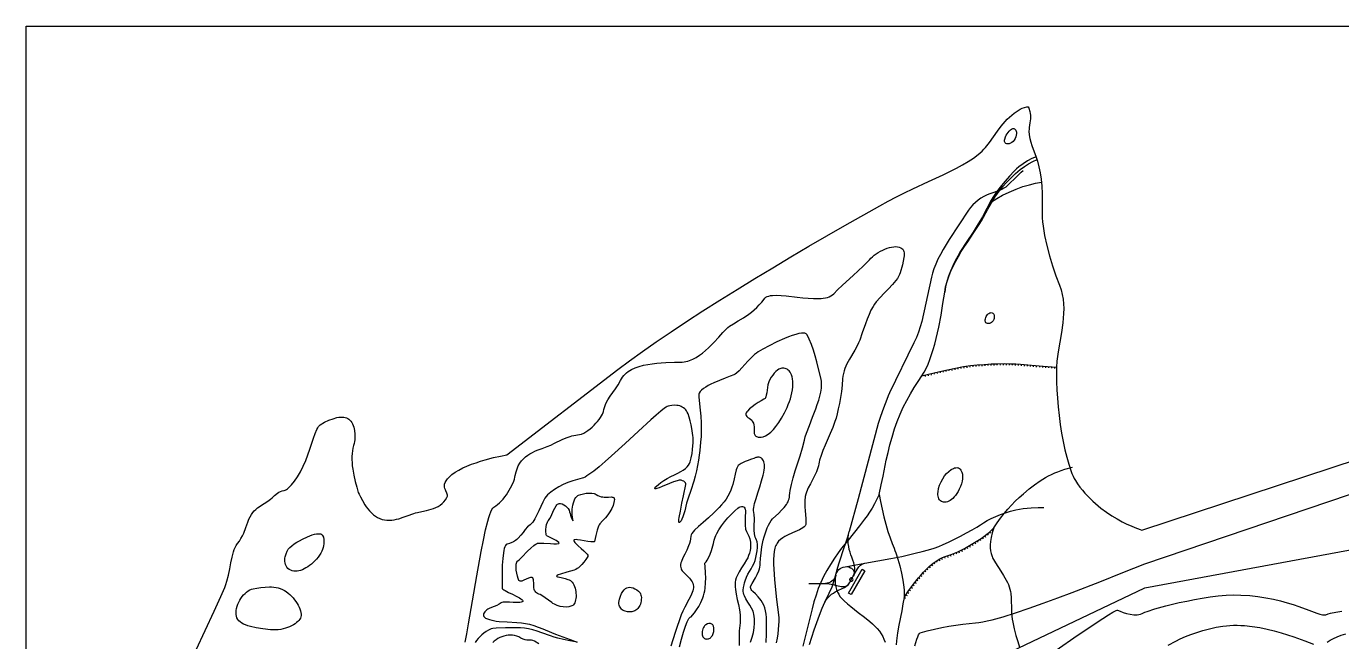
# Model space of a CAD drawing. Header units: inches. Extents: x 14835060 to 15200370, y 4673777 to 4962097.
# Drawn here: x 14835060 to 15056849, y 4858303 to 4962097 of the extents above; entities that cross this region are included whole.
import ezdxf

# ---------------------------------------------------------------- set-up
doc = ezdxf.new("R2010")
doc.units = ezdxf.units.IN
doc.header["$MEASUREMENT"] = 0
for name, color, linetype in [('1000m', 7, 'Continuous'), ('100m', 7, 'Continuous'), ('1500m', 7, 'Continuous'), ('200m', 7, 'Continuous'), ('500m', 7, 'Continuous'), ('Ã¥Â²Â¬Ã¥Â·ÂžÃ§Â·Âš', 7, 'Continuous'), ('Ã¦Â²Â³Ã¥Â·ÂÃ£ÂƒÂ»Ã¦Â¹Â–Ã¦Â²Â¼', 7, 'Continuous'), ('Ã¦Â´Â¥Ã¥Â·ÂžÃ§Â·Âš', 7, 'Continuous'), ('Ã¦ÂµÂ·Ã¥Â²Â¸Ã§Â·Âš', 7, 'Continuous'), ('Ã¦ÂµÂ·Ã¦Â´Â‹', 7, 'Continuous'), ('Ã§Â©ÂºÃ¦Â¸Â¯', 7, 'Continuous')]:
    doc.layers.add(name, color=color, linetype=linetype)

msp = doc.modelspace()

# ---------------------------------------------------------------- linework, layer by layer
at = {"layer": '1000m'}
for points in [[(14945202, 4857460), (14945537, 4858756), (14945871, 4859919), (14946194, 4860907), (14946497, 4861680), (14946638, 4861973), (14946770, 4862196), (14946891, 4862345), (14947002, 4862415), (14947158, 4862521), (14947409, 4862774), (14947727, 4863158), (14948084, 4863657), (14948452, 4864253), (14948804, 4864932), (14948966, 4865296), (14949113, 4865675), (14949242, 4866066), (14949351, 4866468), (14949442, 4866907), (14949512, 4867351), (14949593, 4868233), (14949613, 4869080), (14949593, 4869857), (14949505, 4871062), (14949477, 4871422), (14949484, 4871573), (14949668, 4871794), (14949834, 4872030), (14950124, 4872542), (14950364, 4873093), (14950566, 4873670), (14950905, 4874846), (14951063, 4875418), (14951230, 4875959), (14951337, 4876238), (14951476, 4876535), (14951838, 4877173), (14952291, 4877848), (14952810, 4878532), (14953371, 4879200), (14953947, 4879827), (14954515, 4880384), (14955050, 4880848), (14955244, 4880969), (14955441, 4881056), (14955633, 4881104), (14955813, 4881110), (14955975, 4881070), (14956109, 4880981), (14956211, 4880838), (14956272, 4880638), (14956298, 4880392), (14956305, 4880111), (14956285, 4879450), (14956257, 4878662), (14956272, 4877753), (14956297, 4877520), (14956344, 4877302), (14956490, 4876897), (14956870, 4876098), (14957041, 4875642), (14957107, 4875387), (14957155, 4875108), (14957181, 4874801), (14957181, 4874464), (14957151, 4874091), (14957087, 4873679), (14956986, 4873257), (14956852, 4872857), (14956691, 4872475), (14956508, 4872109), (14956098, 4871413), (14955665, 4870746), (14955253, 4870088), (14955068, 4869755), (14954905, 4869415), (14954768, 4869067), (14954664, 4868707), (14954598, 4868333), (14954574, 4867941), (14954588, 4867538), (14954625, 4867129), (14954754, 4866296), (14954929, 4865446), (14955117, 4864580), (14955287, 4863702), (14955405, 4862814), (14955434, 4862367), (14955439, 4861918), (14955414, 4861467), (14955355, 4861016), (14955293, 4860568), (14955255, 4860129), (14955235, 4859274), (14955275, 4857638)], [(15027564, 4857746), (15028858, 4858413), (15029638, 4858780), (15030496, 4859153), (15031423, 4859522), (15032413, 4859876), (15033456, 4860205), (15034546, 4860497), (15035673, 4860741), (15036831, 4860926), (15037419, 4860993), (15038012, 4861041), (15038608, 4861069), (15039207, 4861076), (15039845, 4861060), (15040484, 4861023), (15041759, 4860890), (15043020, 4860690), (15044258, 4860436), (15045462, 4860139), (15046623, 4859811), (15047731, 4859466), (15048774, 4859114), (15050629, 4858442), (15052106, 4857894)], [(15054416, 4858239), (15054903, 4858554), (15055452, 4858853), (15056070, 4859134), (15056762, 4859396), (15057534, 4859641)]]:
    msp.add_lwpolyline(points, dxfattribs=at)
at = {"layer": '100m'}
for points in [[(15001920, 4943479), (15001809, 4943162), (15001651, 4942894), (15001458, 4942672), (15001243, 4942497), (15001016, 4942370), (15000790, 4942290), (15000576, 4942256), (15000386, 4942269), (15000235, 4942325), (15000126, 4942417), (15000056, 4942541), (15000021, 4942691), (15000018, 4942865), (15000044, 4943057), (15000167, 4943479), (15000273, 4943710), (15000418, 4943955), (15000593, 4944199), (15000788, 4944425), (15000992, 4944618), (15001194, 4944763), (15001385, 4944843), (15001473, 4944855), (15001555, 4944844), (15001697, 4944784), (15001813, 4944691), (15001902, 4944565), (15001964, 4944408), (15001997, 4944221), (15002001, 4944003), (15001976, 4943755), (15001920, 4943479)], [(14909037, 4858227), (14909330, 4859640), (14909641, 4861307), (14910310, 4865181), (14911023, 4869406), (14911758, 4873541), (14912128, 4875437), (14912495, 4877145), (14912857, 4878609), (14913035, 4879233), (14913211, 4879775), (14913385, 4880228), (14913556, 4880587), (14913723, 4880843), (14913806, 4880930), (14913887, 4880990), (14914210, 4881192), (14914530, 4881434), (14914844, 4881712), (14915151, 4882021), (14915448, 4882355), (14915734, 4882710), (14916006, 4883081), (14916263, 4883463), (14916721, 4884240), (14917093, 4885001), (14917241, 4885363), (14917361, 4885707), (14917451, 4886027), (14917509, 4886318), (14917632, 4886927), (14917802, 4887476), (14918016, 4887970), (14918269, 4888412), (14918558, 4888806), (14918878, 4889157), (14919226, 4889469), (14919596, 4889746), (14919985, 4889993), (14920389, 4890213), (14920803, 4890411), (14921224, 4890591), (14922067, 4890914), (14922887, 4891215), (14923492, 4891468), (14924119, 4891765), (14925416, 4892396), (14926075, 4892686), (14926733, 4892928), (14927060, 4893024), (14927384, 4893100), (14927706, 4893152), (14928023, 4893179), (14928350, 4893223), (14928691, 4893327), (14929042, 4893483), (14929399, 4893684), (14929755, 4893925), (14930108, 4894196), (14930452, 4894493), (14930782, 4894807), (14931094, 4895133), (14931383, 4895463), (14931645, 4895789), (14931874, 4896107), (14932067, 4896407), (14932218, 4896685), (14932323, 4896932), (14932378, 4897142), (14932444, 4897491), (14932538, 4897829), (14932657, 4898157), (14932798, 4898478), (14933136, 4899101), (14933531, 4899715), (14934399, 4900972), (14934830, 4901645), (14935230, 4902368), (14935394, 4902664), (14935580, 4902939), (14935787, 4903194), (14936013, 4903431), (14936258, 4903650), (14936520, 4903851), (14936798, 4904035), (14937091, 4904204), (14937717, 4904497), (14938390, 4904735), (14939100, 4904926), (14939838, 4905074), (14940596, 4905187), (14941363, 4905269), (14942131, 4905328), (14942892, 4905368), (14944352, 4905421), (14945671, 4905476), (14945976, 4905505), (14946277, 4905556), (14946576, 4905628), (14946871, 4905719), (14947451, 4905954), (14948016, 4906252), (14948564, 4906602), (14949094, 4906995), (14949605, 4907421), (14950095, 4907869), (14950562, 4908330), (14951006, 4908794), (14951818, 4909691), (14952519, 4910480), (14953097, 4911081), (14953338, 4911286), (14953623, 4911493), (14954302, 4911924), (14955096, 4912396), (14955966, 4912929), (14956875, 4913544), (14957331, 4913889), (14957783, 4914263), (14958225, 4914668), (14958653, 4915106), (14959061, 4915581), (14959446, 4916094), (14959594, 4916264), (14959780, 4916404), (14960001, 4916516), (14960256, 4916604), (14960542, 4916669), (14960857, 4916712), (14961561, 4916743), (14962351, 4916714), (14963207, 4916640), (14965041, 4916423), (14965980, 4916313), (14966910, 4916221), (14967810, 4916166), (14968662, 4916163), (14969064, 4916186), (14969446, 4916228), (14969807, 4916290), (14970144, 4916376), (14970454, 4916487), (14970735, 4916625), (14970986, 4916792), (14971202, 4916990), (14971856, 4917658), (14972657, 4918425), (14974461, 4920086), (14976139, 4921630), (14976782, 4922251), (14977216, 4922714), (14977459, 4922980), (14977735, 4923239), (14978041, 4923490), (14978370, 4923728), (14978720, 4923953), (14979084, 4924161), (14979458, 4924349), (14979838, 4924515), (14980219, 4924658), (14980596, 4924773), (14980964, 4924859), (14981319, 4924912), (14981657, 4924932), (14981972, 4924914), (14982259, 4924856), (14982515, 4924757), (14982699, 4924637), (14982844, 4924487), (14982951, 4924311), (14983025, 4924109), (14983069, 4923885), (14983085, 4923640), (14983077, 4923376), (14983047, 4923096), (14982936, 4922497), (14982776, 4921858), (14982406, 4920536), (14982295, 4920221), (14982133, 4919899), (14981927, 4919570), (14981682, 4919235), (14981097, 4918548), (14980428, 4917839), (14979720, 4917112), (14979020, 4916369), (14978376, 4915614), (14978089, 4915232), (14977834, 4914848), (14977484, 4914212), (14977151, 4913488), (14976836, 4912708), (14976541, 4911907), (14976015, 4910374), (14975586, 4909159), (14975403, 4908723), (14975202, 4908301), (14974766, 4907489), (14973853, 4905937), (14973436, 4905165), (14973251, 4904772), (14973085, 4904372), (14972944, 4903963), (14972831, 4903543), (14972749, 4903110), (14972703, 4902662), (14972616, 4901584), (14972491, 4900516), (14972336, 4899477), (14972160, 4898489), (14971970, 4897572), (14971775, 4896746), (14971584, 4896032), (14971404, 4895449), (14971031, 4894424), (14970618, 4893402), (14969770, 4891437), (14969385, 4890527), (14969057, 4889689), (14968813, 4888939), (14968729, 4888602), (14968675, 4888294), (14968617, 4887962), (14968531, 4887630), (14968420, 4887298), (14968287, 4886964), (14967975, 4886294), (14967622, 4885617), (14967260, 4884932), (14966916, 4884237), (14966622, 4883531), (14966502, 4883174), (14966406, 4882812), (14966358, 4882551), (14966328, 4882271), (14966315, 4881667), (14966345, 4881024), (14966400, 4880366), (14966505, 4879100), (14966516, 4878540), (14966473, 4878059), (14966444, 4877953), (14966394, 4877853), (14966238, 4877663), (14966014, 4877486), (14965734, 4877318), (14965406, 4877154), (14965041, 4876992), (14964234, 4876653), (14963392, 4876270), (14962982, 4876051), (14962592, 4875809), (14962232, 4875540), (14961912, 4875240), (14961640, 4874904), (14961526, 4874721), (14961428, 4874529), (14961344, 4874316), (14961272, 4874076), (14961161, 4873521), (14961091, 4872877), (14961057, 4872158), (14961055, 4871378), (14961082, 4870552), (14961200, 4868815), (14961376, 4867061), (14961576, 4865400), (14961908, 4862814), (14961944, 4862306), (14961945, 4861724), (14961914, 4861080), (14961852, 4860385), (14961761, 4859648), (14961644, 4858882), (14961501, 4858095)], [(14998184, 4912670), (14998068, 4912447), (14997930, 4912269), (14997775, 4912134), (14997611, 4912039), (14997443, 4911983), (14997277, 4911961), (14997121, 4911972), (14996980, 4912012), (14996868, 4912094), (14996793, 4912225), (14996754, 4912392), (14996747, 4912583), (14996770, 4912785), (14996820, 4912986), (14996894, 4913175), (14996990, 4913338), (14997104, 4913474), (14997230, 4913589), (14997363, 4913681), (14997501, 4913747), (14997638, 4913787), (14997771, 4913798), (14997895, 4913779), (14998006, 4913728), (14998100, 4913647), (14998174, 4913543), (14998228, 4913420), (14998261, 4913282), (14998274, 4913133), (14998266, 4912979), (14998236, 4912823), (14998184, 4912670), (14998184, 4912670)], [(14992373, 4884024), (14992176, 4883641), (14991967, 4883295), (14991748, 4882987), (14991523, 4882715), (14991292, 4882480), (14991059, 4882281), (14990825, 4882119), (14990593, 4881992), (14990365, 4881900), (14990143, 4881844), (14989928, 4881823), (14989724, 4881836), (14989533, 4881884), (14989356, 4881965), (14989196, 4882081), (14989055, 4882230), (14988940, 4882408), (14988856, 4882610), (14988799, 4882831), (14988770, 4883070), (14988765, 4883324), (14988785, 4883589), (14988886, 4884142), (14989062, 4884708), (14989297, 4885264), (14989579, 4885786), (14989895, 4886252), (14990242, 4886663), (14990619, 4887024), (14991009, 4887320), (14991397, 4887535), (14991586, 4887606), (14991769, 4887651), (14991943, 4887668), (14992107, 4887654), (14992260, 4887608), (14992398, 4887526), (14992521, 4887409), (14992625, 4887252), (14992786, 4886897), (14992887, 4886534), (14992931, 4886160), (14992921, 4885772), (14992858, 4885368), (14992744, 4884944), (14992582, 4884497), (14992373, 4884024)], [(14984898, 4857579), (14985219, 4858712), (14985368, 4859140), (14985508, 4859465), (14985638, 4859680), (14985699, 4859743), (14985757, 4859776), (14986975, 4860120), (14988196, 4860425), (14989413, 4860691), (14990617, 4860919), (14991797, 4861111), (14992945, 4861265), (14994052, 4861384), (14995108, 4861467), (14995666, 4861527), (14996320, 4861637), (14997063, 4861794), (14997887, 4861996), (14999751, 4862518), (15001852, 4863175), (15004128, 4863939), (15006521, 4864781), (15008971, 4865676), (15011418, 4866594), (15016060, 4868390), (15019970, 4869947), (15023674, 4871460), (15064953, 4885459)], [(14879663, 4870352), (14879389, 4870497), (14879164, 4870671), (14878985, 4870871), (14878848, 4871091), (14878749, 4871328), (14878685, 4871577), (14878654, 4871836), (14878650, 4872099), (14878672, 4872364), (14878714, 4872625), (14878851, 4873123), (14879032, 4873560), (14879231, 4873905), (14879479, 4874196), (14879815, 4874491), (14880217, 4874784), (14880665, 4875069), (14881138, 4875340), (14881614, 4875593), (14882496, 4876017), (14882888, 4876181), (14883269, 4876313), (14883631, 4876413), (14883966, 4876479), (14884267, 4876512), (14884528, 4876510), (14884740, 4876473), (14884896, 4876401), (14884960, 4876338), (14885025, 4876240), (14885143, 4875950), (14885226, 4875549), (14885247, 4875313), (14885250, 4875057), (14885233, 4874783), (14885191, 4874493), (14885123, 4874190), (14885024, 4873876), (14884893, 4873554), (14884726, 4873225), (14884520, 4872893), (14884272, 4872560), (14883997, 4872237), (14883714, 4871932), (14883423, 4871649), (14883126, 4871387), (14882826, 4871148), (14882522, 4870933), (14882218, 4870743), (14881913, 4870579), (14881610, 4870443), (14881311, 4870335), (14881016, 4870257), (14880727, 4870210), (14880446, 4870195), (14880174, 4870213), (14879912, 4870264), (14879663, 4870352)], [(14876254, 4860317), (14874952, 4860476), (14873812, 4860653), (14872834, 4860863), (14872407, 4860985), (14872021, 4861120), (14871677, 4861271), (14871374, 4861439), (14871113, 4861626), (14870895, 4861834), (14870718, 4862064), (14870584, 4862319), (14870493, 4862600), (14870444, 4862910), (14870436, 4863240), (14870464, 4863580), (14870525, 4863926), (14870618, 4864274), (14870739, 4864620), (14870888, 4864961), (14871060, 4865292), (14871255, 4865611), (14871469, 4865912), (14871701, 4866193), (14871947, 4866449), (14872207, 4866677), (14872477, 4866873), (14872754, 4867033), (14873038, 4867154), (14873325, 4867231), (14873937, 4867342), (14874607, 4867446), (14875320, 4867522), (14876056, 4867549), (14876428, 4867538), (14876799, 4867506), (14877168, 4867452), (14877532, 4867373), (14877888, 4867266), (14878236, 4867128), (14878572, 4866957), (14878895, 4866751), (14879204, 4866514), (14879500, 4866256), (14879781, 4865979), (14880046, 4865689), (14880293, 4865386), (14880519, 4865076), (14880724, 4864762), (14880905, 4864446), (14881061, 4864133), (14881190, 4863825), (14881290, 4863526), (14881359, 4863240), (14881396, 4862969), (14881399, 4862718), (14881366, 4862489), (14881295, 4862286), (14881185, 4862095), (14881036, 4861901), (14880851, 4861707), (14880632, 4861516), (14880381, 4861330), (14880101, 4861151), (14879795, 4860982), (14879465, 4860826), (14879114, 4860684), (14878743, 4860560), (14878355, 4860455), (14877954, 4860373), (14877540, 4860316), (14877118, 4860286), (14876688, 4860285), (14876254, 4860317)]]:
    msp.add_lwpolyline(points, dxfattribs=at)
at = {"layer": '1500m'}
msp.add_lwpolyline([(14949263, 4860711), (14949157, 4860458), (14949081, 4860221), (14949033, 4859999), (14949012, 4859794), (14949015, 4859606), (14949040, 4859435), (14949086, 4859282), (14949150, 4859147), (14949231, 4859031), (14949326, 4858934), (14949433, 4858857), (14949550, 4858801), (14949676, 4858765), (14949809, 4858750), (14949945, 4858758), (14950084, 4858787), (14950219, 4858839), (14950344, 4858913), (14950458, 4859006), (14950563, 4859115), (14950740, 4859376), (14950874, 4859677), (14950964, 4859999), (14951006, 4860324), (14951000, 4860634), (14950944, 4860911), (14950893, 4861029), (14950824, 4861129), (14950740, 4861211), (14950641, 4861275), (14950532, 4861322), (14950413, 4861351), (14950160, 4861357), (14949899, 4861296), (14949650, 4861167), (14949536, 4861077), (14949432, 4860971), (14949340, 4860849), (14949263, 4860711)], dxfattribs=at)
at = {"layer": '200m'}
for points in [[(14959820, 4858155), (14959874, 4859634), (14959887, 4861066), (14959863, 4862381), (14959815, 4862972), (14959716, 4863512), (14959575, 4864005), (14959398, 4864454), (14959194, 4864860), (14958968, 4865228), (14958728, 4865560), (14958483, 4865860), (14958002, 4866371), (14957583, 4866785), (14957416, 4866963), (14957286, 4867126), (14957201, 4867276), (14957168, 4867417), (14957184, 4867564), (14957234, 4867731), (14957421, 4868121), (14957997, 4869093), (14958305, 4869656), (14958572, 4870259), (14958678, 4870572), (14958759, 4870892), (14958810, 4871218), (14958825, 4871547), (14958850, 4872318), (14958941, 4873263), (14959099, 4874319), (14959325, 4875421), (14959462, 4875969), (14959617, 4876505), (14959789, 4877021), (14959977, 4877508), (14960183, 4877959), (14960405, 4878365), (14960645, 4878719), (14960901, 4879013), (14961938, 4880009), (14962416, 4880484), (14962845, 4880953), (14963210, 4881427), (14963363, 4881667), (14963495, 4881912), (14963602, 4882161), (14963683, 4882416), (14963737, 4882679), (14963760, 4882949), (14963789, 4883364), (14963851, 4883815), (14963942, 4884300), (14964059, 4884815), (14964358, 4885925), (14964720, 4887121), (14965524, 4889678), (14965912, 4890990), (14966255, 4892294), (14966410, 4892862), (14966606, 4893469), (14967088, 4894775), (14967636, 4896165), (14968183, 4897595), (14968435, 4898311), (14968663, 4899020), (14968856, 4899716), (14969008, 4900393), (14969111, 4901046), (14969154, 4901670), (14969132, 4902258), (14969093, 4902537), (14969034, 4902804), (14968598, 4904556), (14968356, 4905517), (14968089, 4906501), (14967791, 4907479), (14967456, 4908427), (14967078, 4909318), (14966871, 4909734), (14966651, 4910126), (14966573, 4910218), (14966467, 4910286), (14966333, 4910333), (14966174, 4910359), (14965787, 4910353), (14965319, 4910277), (14964783, 4910140), (14964195, 4909950), (14963568, 4909718), (14962916, 4909451), (14961592, 4908852), (14960336, 4908224), (14959259, 4907639), (14958472, 4907169), (14958161, 4906953), (14957858, 4906715), (14957278, 4906187), (14956727, 4905619), (14956206, 4905043), (14955710, 4904492), (14955239, 4904000), (14954789, 4903599), (14954572, 4903443), (14954360, 4903323), (14953750, 4903063), (14952923, 4902742), (14951968, 4902368), (14950976, 4901948), (14950494, 4901723), (14950037, 4901490), (14949616, 4901249), (14949242, 4901001), (14948926, 4900747), (14948680, 4900489), (14948516, 4900227), (14948467, 4900094), (14948443, 4899961), (14948451, 4899582), (14948507, 4899003), (14948689, 4897357), (14948780, 4896345), (14948845, 4895244), (14948868, 4894082), (14948829, 4892886), (14948761, 4891942), (14948625, 4890564), (14948524, 4889762), (14948397, 4888911), (14948242, 4888032), (14948055, 4887143), (14947831, 4886246), (14947586, 4885377), (14947085, 4883787), (14946655, 4882509), (14946501, 4882028), (14946403, 4881674), (14946080, 4880392), (14945916, 4879847), (14945754, 4879376), (14945597, 4878988), (14945449, 4878691), (14945312, 4878494), (14945248, 4878436), (14945189, 4878405), (14945136, 4878406), (14945100, 4878440), (14945078, 4878507), (14945071, 4878605), (14945091, 4878889), (14945153, 4879278), (14945359, 4880327), (14945611, 4881657), (14945861, 4882902), (14946266, 4884828), (14946260, 4884944), (14946201, 4885080), (14946090, 4885222), (14945929, 4885353), (14945718, 4885457), (14945460, 4885520), (14945155, 4885524), (14944805, 4885455), (14944183, 4885247), (14943532, 4884995), (14942284, 4884478), (14941760, 4884271), (14941351, 4884138), (14941200, 4884108), (14941092, 4884106), (14941031, 4884138), (14941021, 4884206), (14941110, 4884349), (14941326, 4884563), (14941653, 4884833), (14942074, 4885142), (14942571, 4885475), (14943130, 4885815), (14943732, 4886147), (14944362, 4886455), (14944905, 4886716), (14945393, 4886982), (14945822, 4887251), (14946190, 4887522), (14946495, 4887795), (14946735, 4888069), (14946908, 4888343), (14947012, 4888617), (14947175, 4889337), (14947306, 4890034), (14947404, 4890696), (14947471, 4891311), (14947509, 4891869), (14947519, 4892357), (14947502, 4892765), (14947461, 4893081), (14947254, 4894250), (14947138, 4894899), (14947002, 4895551), (14946837, 4896177), (14946633, 4896747), (14946514, 4897001), (14946383, 4897231), (14946237, 4897433), (14946076, 4897602), (14945880, 4897757), (14945671, 4897883), (14945452, 4897983), (14945227, 4898059), (14944998, 4898114), (14944769, 4898149), (14944322, 4898172), (14943910, 4898146), (14943558, 4898091), (14943292, 4898024), (14943135, 4897965)], [(14943135, 4897965), (14942930, 4897844), (14942679, 4897669), (14942050, 4897176), (14941273, 4896515), (14940373, 4895716), (14938298, 4893817), (14936021, 4891711), (14933737, 4889632), (14932653, 4888675), (14931641, 4887812), (14930725, 4887072), (14929929, 4886483), (14929584, 4886255), (14929278, 4886075), (14929014, 4885949), (14928796, 4885878), (14928003, 4885684), (14927192, 4885436), (14926382, 4885139), (14925590, 4884796), (14924835, 4884411), (14924134, 4883989), (14923504, 4883535), (14923222, 4883296), (14922965, 4883051), (14922730, 4882786), (14922515, 4882492), (14922315, 4882173), (14922129, 4881836), (14921787, 4881121), (14921468, 4880386), (14921151, 4879672), (14920815, 4879016), (14920634, 4878722), (14920440, 4878458), (14920231, 4878228), (14920005, 4878037), (14919779, 4877856), (14919570, 4877656), (14919187, 4877212), (14918823, 4876733), (14918445, 4876245), (14918021, 4875777), (14917781, 4875559), (14917517, 4875356), (14917225, 4875172), (14916901, 4875011), (14916540, 4874875), (14916139, 4874768), (14916062, 4874740), (14915990, 4874693), (14915858, 4874541), (14915744, 4874317), (14915646, 4874027), (14915562, 4873676), (14915492, 4873270), (14915387, 4872315), (14915323, 4871206), (14915289, 4869987), (14915275, 4867398), (14915315, 4867299), (14915426, 4867185), (14915599, 4867058), (14915823, 4866920), (14916384, 4866620), (14917028, 4866303), (14917672, 4865985), (14918234, 4865682), (14918459, 4865542), (14918633, 4865412), (14918745, 4865295), (14918786, 4865191), (14918778, 4865134), (14918753, 4865084), (14918653, 4865006), (14918497, 4864953), (14918292, 4864922), (14917771, 4864910), (14917156, 4864938), (14916518, 4864977), (14915922, 4864995), (14915662, 4864987), (14915438, 4864963), (14915259, 4864918), (14915133, 4864849), (14914965, 4864722), (14914780, 4864609), (14914374, 4864415), (14913497, 4864079), (14913076, 4863892), (14912880, 4863783), (14912698, 4863662), (14912534, 4863524), (14912389, 4863367), (14912268, 4863188), (14912172, 4862985), (14912136, 4862833), (14912143, 4862697), (14912188, 4862576), (14912267, 4862469), (14912375, 4862374), (14912507, 4862290), (14912822, 4862151), (14913175, 4862043), (14913525, 4861956), (14913834, 4861881), (14914062, 4861808), (14914302, 4861766), (14914768, 4861732), (14916158, 4861664), (14917792, 4861565), (14918562, 4861492), (14919228, 4861397), (14919890, 4861244), (14920610, 4861023), (14921365, 4860754), (14922133, 4860455), (14923622, 4859848), (14924297, 4859578), (14924897, 4859354), (14926736, 4858674), (14927913, 4858225), (14926696, 4858445), (14925635, 4858655), (14924681, 4858874), (14924088, 4859050), (14923425, 4859276), (14921969, 4859800), (14921211, 4860058), (14920457, 4860288), (14919726, 4860470), (14919036, 4860585), (14918391, 4860634), (14917598, 4860662), (14915834, 4860661), (14914271, 4860598), (14913730, 4860548), (14913438, 4860488), (14912987, 4860266), (14912571, 4860018), (14912190, 4859745), (14911840, 4859453), (14911520, 4859144), (14911229, 4858821), (14910963, 4858489), (14910722, 4858151)], [(14985785, 4849360), (15023649, 4867365), (15086295, 4878997)]]:
    msp.add_lwpolyline(points, dxfattribs=at)
at = {"layer": '500m'}
for points in [[(14958341, 4892836), (14958472, 4892797), (14958617, 4892775), (14958941, 4892785), (14959307, 4892871), (14959706, 4893038), (14960129, 4893289), (14960568, 4893631), (14961017, 4894066), (14961465, 4894601), (14961928, 4895253), (14962412, 4896021), (14962889, 4896883), (14963336, 4897814), (14963540, 4898298), (14963728, 4898791), (14963894, 4899289), (14964038, 4899791), (14964155, 4900292), (14964243, 4900790), (14964298, 4901282), (14964317, 4901764), (14964301, 4902216), (14964257, 4902619), (14964186, 4902974), (14964091, 4903285), (14963976, 4903553), (14963842, 4903780), (14963693, 4903970), (14963531, 4904124), (14963360, 4904245), (14963181, 4904334), (14962998, 4904394), (14962813, 4904428), (14962629, 4904438), (14962448, 4904426), (14962274, 4904394), (14962110, 4904345), (14961933, 4904253), (14961709, 4904089), (14961452, 4903862), (14961179, 4903582), (14960907, 4903257), (14960651, 4902897), (14960428, 4902510), (14960252, 4902107), (14960112, 4901629), (14960018, 4901154), (14959897, 4900273), (14959834, 4899895), (14959747, 4899578), (14959689, 4899447), (14959618, 4899337), (14959531, 4899248), (14959428, 4899184), (14958972, 4898951), (14958468, 4898649), (14957950, 4898301), (14957454, 4897930), (14957013, 4897558), (14956663, 4897210), (14956532, 4897051), (14956438, 4896907), (14956383, 4896779), (14956372, 4896672), (14956400, 4896544), (14956444, 4896437), (14956571, 4896271), (14956742, 4896141), (14956940, 4896016), (14957152, 4895862), (14957364, 4895647), (14957466, 4895507), (14957562, 4895340), (14957650, 4895141), (14957730, 4894907), (14957796, 4894566), (14957808, 4894242), (14957782, 4893659), (14957803, 4893406), (14957834, 4893291), (14957883, 4893183), (14957955, 4893083), (14958053, 4892991), (14958181, 4892909), (14958341, 4892836)], [(14957177, 4858235), (14957452, 4859046), (14957659, 4859845), (14957794, 4860632), (14957855, 4861411), (14957856, 4861797), (14957839, 4862181), (14957801, 4862565), (14957744, 4862947), (14957684, 4863191), (14957596, 4863440), (14957349, 4863950), (14957043, 4864469), (14956715, 4864993), (14956404, 4865516), (14956148, 4866033), (14956053, 4866286), (14955986, 4866536), (14955953, 4866782), (14955957, 4867022), (14956013, 4867469), (14956084, 4867876), (14956169, 4868247), (14956264, 4868584), (14956484, 4869178), (14956733, 4869689), (14956998, 4870150), (14957269, 4870593), (14957532, 4871049), (14957776, 4871551), (14957944, 4872006), (14958088, 4872526), (14958204, 4873083), (14958284, 4873651), (14958325, 4874199), (14958321, 4874701), (14958266, 4875128), (14958217, 4875305), (14958154, 4875453), (14958039, 4875701), (14957950, 4875960), (14957885, 4876229), (14957839, 4876509), (14957796, 4877097), (14957794, 4877717), (14957815, 4879040), (14957786, 4879733), (14957698, 4880440), (14957684, 4880663), (14957708, 4880940), (14957767, 4881266), (14957854, 4881635), (14958097, 4882478), (14958402, 4883422), (14958730, 4884419), (14959045, 4885424), (14959311, 4886388), (14959413, 4886841), (14959489, 4887266), (14959527, 4887596), (14959537, 4887897), (14959523, 4888169), (14959486, 4888413), (14959429, 4888630), (14959353, 4888820), (14959262, 4888983), (14959156, 4889120), (14959039, 4889232), (14958912, 4889319), (14958778, 4889381), (14958639, 4889420), (14958497, 4889435), (14958354, 4889427), (14958212, 4889397), (14958074, 4889346), (14957724, 4889198), (14957363, 4889063), (14956631, 4888808), (14956269, 4888673), (14955917, 4888523), (14955578, 4888350), (14955259, 4888148), (14955108, 4888003), (14954981, 4887805), (14954872, 4887558), (14954776, 4887267), (14954601, 4886569), (14954415, 4885745), (14954174, 4884828), (14954020, 4884345), (14953837, 4883853), (14953619, 4883354), (14953360, 4882854), (14953057, 4882357), (14952702, 4881866), (14952305, 4881386), (14951881, 4880918), (14951437, 4880463), (14950981, 4880021), (14950061, 4879184), (14949175, 4878412), (14948382, 4877713), (14947736, 4877095), (14947486, 4876818), (14947295, 4876564), (14947169, 4876334), (14947115, 4876128), (14947060, 4875677), (14946973, 4875247), (14946859, 4874838), (14946723, 4874447), (14946407, 4873716), (14946071, 4873047), (14945758, 4872430), (14945512, 4871855), (14945428, 4871581), (14945377, 4871314), (14945365, 4871054), (14945397, 4870798), (14945456, 4870612), (14945548, 4870431), (14945668, 4870256), (14945810, 4870083), (14946143, 4869741), (14946508, 4869390), (14946869, 4869019), (14947035, 4868821), (14947185, 4868612), (14947315, 4868392), (14947419, 4868159), (14947492, 4867910), (14947531, 4867644), (14947529, 4867410), (14947493, 4867161), (14947427, 4866898), (14947334, 4866623), (14947084, 4866041), (14946772, 4865424), (14946079, 4864127), (14945756, 4863467), (14945489, 4862814), (14944492, 4859843), (14943710, 4857535)], [(14934216, 4882288), (14934191, 4882037), (14934144, 4881783), (14933989, 4881269), (14933759, 4880749), (14933462, 4880227), (14933105, 4879704), (14932695, 4879184), (14932240, 4878671), (14931747, 4878166), (14931624, 4877999), (14931516, 4877761), (14931417, 4877460), (14931320, 4877101), (14931111, 4876239), (14930840, 4875226), (14930783, 4875166), (14930664, 4875135), (14930491, 4875130), (14930273, 4875144), (14929737, 4875219), (14929128, 4875327), (14928517, 4875432), (14927973, 4875503), (14927749, 4875515), (14927568, 4875506), (14927440, 4875471), (14927372, 4875406), (14927373, 4875309), (14927434, 4875183), (14927548, 4875031), (14927705, 4874858), (14928114, 4874464), (14928591, 4874037), (14929063, 4873610), (14929461, 4873216), (14929609, 4873043), (14929713, 4872890), (14929762, 4872763), (14929748, 4872666), (14929416, 4872159), (14929067, 4871705), (14928711, 4871300), (14928357, 4870939), (14928167, 4870779), (14927943, 4870634), (14927691, 4870503), (14927417, 4870384), (14926826, 4870178), (14926216, 4870004), (14925122, 4869709), (14924730, 4869565), (14924593, 4869490), (14924502, 4869410), (14924484, 4869356), (14924518, 4869308), (14924597, 4869265), (14924716, 4869224), (14925470, 4869056), (14925932, 4868946), (14926387, 4868801), (14926598, 4868712), (14926789, 4868608), (14926955, 4868490), (14927090, 4868355), (14927243, 4868139), (14927376, 4867899), (14927488, 4867637), (14927580, 4867359), (14927653, 4867069), (14927706, 4866772), (14927739, 4866472), (14927753, 4866174), (14927748, 4865882), (14927723, 4865602), (14927680, 4865338), (14927619, 4865093), (14927539, 4864874), (14927440, 4864684), (14927324, 4864528), (14927190, 4864411), (14927055, 4864335), (14926896, 4864271), (14926521, 4864183), (14926083, 4864149), (14925602, 4864173), (14925097, 4864257), (14924590, 4864403), (14924098, 4864616), (14923864, 4864748), (14923642, 4864897), (14922563, 4865688), (14921956, 4866093), (14921693, 4866243), (14921481, 4866337), (14921263, 4866428), (14921086, 4866537), (14920945, 4866663), (14920836, 4866803), (14920756, 4866956), (14920699, 4867120), (14920641, 4867471), (14920628, 4867844), (14920626, 4868221), (14920602, 4868588), (14920571, 4868763), (14920521, 4868930), (14920450, 4869052), (14920349, 4869122), (14920222, 4869147), (14920075, 4869135), (14919910, 4869093), (14919732, 4869026), (14919354, 4868852), (14918971, 4868670), (14918616, 4868536), (14918459, 4868505), (14918322, 4868508), (14918208, 4868551), (14918121, 4868642), (14917980, 4868948), (14917854, 4869369), (14917752, 4869863), (14917682, 4870388), (14917656, 4870902), (14917682, 4871363), (14917717, 4871560), (14917769, 4871728), (14917839, 4871861), (14917929, 4871955), (14918197, 4872193), (14918584, 4872582), (14919573, 4873587), (14920105, 4874091), (14920616, 4874520), (14920852, 4874690), (14921070, 4874819), (14921265, 4874902), (14921433, 4874931), (14922318, 4874898), (14923468, 4874841), (14924012, 4874826), (14924465, 4874830), (14924775, 4874862), (14924860, 4874892), (14924890, 4874931), (14924873, 4874982), (14924823, 4875042), (14924644, 4875186), (14924381, 4875351), (14924068, 4875525), (14923412, 4875856), (14922922, 4876084), (14922846, 4876138), (14922782, 4876227), (14922730, 4876345), (14922689, 4876490), (14922641, 4876842), (14922640, 4877248), (14922686, 4877677), (14922780, 4878096), (14922922, 4878472), (14923012, 4878633), (14923114, 4878772), (14923328, 4879083), (14923540, 4879485), (14923966, 4880405), (14924185, 4880844), (14924410, 4881216), (14924526, 4881366), (14924645, 4881483), (14924766, 4881565), (14924890, 4881605), (14925154, 4881604), (14925431, 4881536), (14925710, 4881409), (14925977, 4881233), (14926219, 4881016), (14926423, 4880768), (14926577, 4880497), (14926667, 4880213), (14926733, 4879926), (14926818, 4879649), (14927009, 4879156), (14927173, 4878808), (14927243, 4878676), (14927171, 4879242), (14927121, 4879786), (14927099, 4880357), (14927112, 4880646), (14927152, 4880980), (14927218, 4881339), (14927309, 4881704), (14927425, 4882057), (14927565, 4882379), (14927728, 4882651), (14927915, 4882853), (14928031, 4882933), (14928178, 4883009), (14928548, 4883145), (14928992, 4883255), (14929476, 4883331), (14929965, 4883365), (14930427, 4883350), (14930827, 4883278), (14930994, 4883218), (14931132, 4883141), (14931411, 4882972), (14931692, 4882848), (14931971, 4882762), (14932246, 4882708), (14932514, 4882680), (14932773, 4882672), (14933250, 4882689), (14933655, 4882709), (14933824, 4882705), (14933966, 4882683), (14934079, 4882636), (14934161, 4882559), (14934207, 4882445), (14934216, 4882288)], [(14938766, 4865761), (14938759, 4865448), (14938729, 4865159), (14938677, 4864892), (14938605, 4864648), (14938515, 4864426), (14938409, 4864226), (14938287, 4864046), (14938153, 4863888), (14938006, 4863749), (14937850, 4863631), (14937685, 4863532), (14937514, 4863452), (14937159, 4863347), (14936797, 4863312), (14936430, 4863342), (14936061, 4863434), (14935715, 4863591), (14935556, 4863695), (14935411, 4863817), (14935282, 4863956), (14935173, 4864114), (14935085, 4864291), (14935022, 4864487), (14934986, 4864703), (14934980, 4864939), (14935007, 4865196), (14935069, 4865473), (14935242, 4866001), (14935434, 4866436), (14935641, 4866786), (14935861, 4867057), (14936090, 4867257), (14936325, 4867390), (14936562, 4867466), (14936797, 4867489), (14937060, 4867463), (14937366, 4867382), (14937689, 4867247), (14938008, 4867058), (14938299, 4866815), (14938426, 4866673), (14938538, 4866518), (14938631, 4866349), (14938701, 4866166), (14938747, 4865971), (14938766, 4865761)], [(15006844, 4855585), (15011659, 4858929), (15014264, 4860701), (15016577, 4862230), (15017525, 4862831), (15018280, 4863284), (15018804, 4863560), (15018966, 4863623), (15019056, 4863630), (15019508, 4863447), (15020026, 4863255), (15020589, 4863076), (15021180, 4862934), (15021780, 4862850), (15022078, 4862837), (15022371, 4862847), (15022657, 4862883), (15022933, 4862947), (15023198, 4863043), (15023449, 4863174), (15023658, 4863268), (15024057, 4863414), (15025357, 4863825), (15027209, 4864341), (15028298, 4864618), (15029473, 4864896), (15030716, 4865167), (15032010, 4865422), (15033338, 4865654), (15034682, 4865855), (15036024, 4866015), (15037348, 4866126), (15038636, 4866181), (15039870, 4866171), (15041335, 4866079), (15042734, 4865923), (15044066, 4865714), (15045329, 4865462), (15046519, 4865177), (15047635, 4864870), (15048674, 4864552), (15049634, 4864231), (15051307, 4863627), (15052636, 4863142), (15053166, 4862970), (15053603, 4862858), (15053945, 4862817), (15054080, 4862827), (15054189, 4862858), (15054559, 4862997), (15054965, 4863114), (15055864, 4863301), (15056853, 4863467)], [(14921482, 4857950), (14920748, 4858366), (14920491, 4858482), (14920242, 4858535), (14919992, 4858550), (14919732, 4858551), (14919454, 4858563), (14919149, 4858612), (14918810, 4858723), (14918428, 4858920), (14918097, 4859097), (14917753, 4859231), (14917399, 4859325), (14917038, 4859381), (14916673, 4859399), (14916307, 4859382), (14915943, 4859331), (14915583, 4859248), (14915232, 4859135), (14914892, 4858992), (14914566, 4858823), (14914257, 4858628), (14913968, 4858409), (14913702, 4858168)]]:
    msp.add_lwpolyline(points, dxfattribs=at)
at = {"layer": 'Ã¥Â²Â¬Ã¥Â·ÂžÃ§Â·Âš'}
for points in [[(14974484, 4869331), (14975227, 4870617), (14975447, 4870933), (14975579, 4871076), (14975726, 4871206), (14975888, 4871320), (14976065, 4871416), (14976257, 4871491), (14976465, 4871542), (14980825, 4872315), (14982656, 4872684), (14984935, 4873213), (14986091, 4873507), (14987178, 4873806), (14988135, 4874097), (14988903, 4874367), (14989651, 4874683), (14990552, 4875099), (14991547, 4875585), (14992580, 4876111), (14993592, 4876646), (14994525, 4877162), (14995322, 4877629), (14995924, 4878016), (14996456, 4878362), (14997073, 4878718), (14997761, 4879076), (14998511, 4879425), (14999310, 4879758), (15000148, 4880064), (15001011, 4880335), (15001890, 4880561)], [(14974484, 4869331), (14975227, 4870617), (14975447, 4870933), (14975579, 4871076), (14975726, 4871206), (14975888, 4871320), (14976065, 4871416), (14976257, 4871491), (14976465, 4871542), (14980825, 4872315), (14982656, 4872684), (14984935, 4873213), (14986091, 4873507), (14987178, 4873806), (14988135, 4874097), (14988903, 4874367), (14989651, 4874683), (14990552, 4875099), (14991547, 4875585), (14992580, 4876111), (14993592, 4876646), (14994525, 4877162), (14995322, 4877629), (14995924, 4878016), (14996456, 4878362), (14997073, 4878718), (14997761, 4879076), (14998511, 4879425), (14999310, 4879758), (15000148, 4880064), (15001011, 4880335), (15001890, 4880561)], [(15001890, 4880561), (15002502, 4880680), (15003149, 4880773), (15003812, 4880843), (15004469, 4880892), (15005685, 4880945), (15006631, 4880957)], [(14971544, 4869510), (14971636, 4869786), (14971756, 4870038), (14971906, 4870263), (14972085, 4870460), (14972294, 4870629), (14972534, 4870767), (14972805, 4870873), (14973107, 4870946), (14973412, 4870960), (14973733, 4870902), (14974043, 4870777), (14974185, 4870691), (14974315, 4870591), (14974428, 4870476), (14974522, 4870348), (14974593, 4870207), (14974638, 4870053), (14974652, 4869888), (14974634, 4869713), (14974579, 4869526), (14974484, 4869331)], [(14971544, 4869510), (14971636, 4869786), (14971756, 4870038), (14971906, 4870263), (14972085, 4870460), (14972294, 4870629), (14972534, 4870767), (14972805, 4870873), (14973107, 4870946), (14973412, 4870960), (14973733, 4870902), (14974043, 4870777), (14974185, 4870691), (14974315, 4870591), (14974428, 4870476), (14974522, 4870348), (14974593, 4870207), (14974638, 4870053), (14974652, 4869888), (14974634, 4869713), (14974579, 4869526), (14974484, 4869331)], [(14973107, 4870946), (14976465, 4871542)], [(14973107, 4870946), (14976465, 4871542)]]:
    msp.add_lwpolyline(points, dxfattribs=at)
at = {"layer": 'Ã¦Â²Â³Ã¥Â·ÂÃ£ÂƒÂ»Ã¦Â¹Â–Ã¦Â²Â¼'}
for points in [[(15005321, 4940107), (15004604, 4939780), (15003871, 4939382), (15003140, 4938915), (15002428, 4938385), (15002013, 4938029), (15001608, 4937642), (15000835, 4936816), (15000120, 4935986), (14999478, 4935230), (14999019, 4934666), (14998580, 4934060), (14998159, 4933418), (14997755, 4932750), (14996989, 4931366), (14996267, 4929972), (14995953, 4929398), (14995578, 4928772), (14994685, 4927380), (14993665, 4925827), (14992599, 4924146), (14992127, 4923345), (14991683, 4922520), (14991271, 4921674), (14990898, 4920812), (14990570, 4919937), (14990291, 4919053), (14990068, 4918163), (14989907, 4917271), (14990073, 4918160), (14990308, 4919044), (14990604, 4919920), (14990953, 4920785), (14991347, 4921637), (14991776, 4922473), (14992233, 4923292), (14992709, 4924091), (14993246, 4924944), (14993784, 4925767), (14994823, 4927308), (14995735, 4928689), (14996116, 4929311), (14996432, 4929884), (14997165, 4931264), (14997552, 4931947), (14997954, 4932618), (14998370, 4933269), (14998801, 4933897), (14999248, 4934493), (14999710, 4935054), (15000352, 4935768), (15001066, 4936507), (15001840, 4937242), (15002660, 4937944), (15003359, 4938468), (15004062, 4938923), (15004769, 4939309), (15005478, 4939630), (15005321, 4940107)], [(14997821, 4932494), (14998703, 4933073), (14999677, 4933621), (15000758, 4934142), (15001961, 4934639), (15003113, 4935052), (15004202, 4935382), (15005244, 4935634), (15006256, 4935813)], [(14978860, 4883156), (14979207, 4884746), (14979512, 4886211), (14980066, 4888899), (14980352, 4890189), (14980668, 4891485), (14981033, 4892822), (14981464, 4894231), (14981900, 4895468), (14982393, 4896674), (14982934, 4897848), (14983516, 4898988), (14984129, 4900091), (14984767, 4901155), (14985419, 4902179), (14986079, 4903161), (14986444, 4903744), (14986789, 4904398), (14987115, 4905116), (14987422, 4905891), (14987710, 4906717), (14987982, 4907587), (14988236, 4908495), (14988475, 4909434), (14988909, 4911378), (14989288, 4913368), (14989619, 4915350), (14989907, 4917271)], [(14986079, 4903161), (14986944, 4903378), (14989070, 4903881), (14990384, 4904171), (14991750, 4904451), (14993077, 4904692), (14994279, 4904866), (14995413, 4904985), (14996577, 4905078), (14997744, 4905145), (14998887, 4905186), (14999978, 4905203), (15000991, 4905195), (15001896, 4905164), (15002668, 4905109), (15006443, 4904800), (15008827, 4904623)], [(14988573, 4903767), (14988631, 4903517)], [(14989073, 4903882), (14989130, 4903632)], [(14989574, 4903995), (14989630, 4903744)], [(14990075, 4904105), (14990130, 4903854)], [(14990577, 4904212), (14990630, 4903961)], [(14991080, 4904317), (14991131, 4904066)], [(14991583, 4904418), (14991632, 4904166)], [(14992087, 4904515), (14992134, 4904263)], [(14992591, 4904608), (14992636, 4904355)], [(14993097, 4904695), (14993139, 4904442)], [(14993604, 4904775), (14993642, 4904521)], [(14994113, 4904846), (14994145, 4904591)], [(14994622, 4904906), (14994651, 4904651)], [(14995133, 4904959), (14995158, 4904703)], [(14995644, 4905006), (14995666, 4904750)], [(14996156, 4905048), (14996175, 4904792)], [(14996667, 4905084), (14996684, 4904828)], [(14997180, 4905116), (14997194, 4904859)], [(14997692, 4905142), (14997704, 4904886)], [(14998205, 4905164), (14998215, 4904908)], [(14998718, 4905182), (14998725, 4904925)], [(14999231, 4905194), (14999236, 4904938)], [(14999744, 4905201), (14999747, 4904945)], [(15000258, 4905203), (15000257, 4904947)], [(15000771, 4905199), (15000767, 4904943)], [(15001284, 4905188), (15001277, 4904932)], [(15001797, 4905169), (15001785, 4904912)], [(15002309, 4905139), (15002291, 4904883)], [(15002821, 4905095), (15002797, 4904839)], [(15003332, 4905049), (15003310, 4904793)], [(15003843, 4905005), (15003822, 4904750)], [(15004355, 4904963), (15004334, 4904708)], [(15004866, 4904922), (15004846, 4904666)], [(15005378, 4904882), (15005358, 4904626)], [(15005890, 4904842), (15005870, 4904586)], [(15006401, 4904803), (15006382, 4904547)], [(15006913, 4904764), (15006894, 4904509)], [(15007425, 4904726), (15007406, 4904470)], [(15007937, 4904688), (15007918, 4904432)], [(15008449, 4904651), (15008430, 4904395)], [(14986577, 4903287), (14986639, 4903038)], [(14987075, 4903410), (14987136, 4903161)], [(14987574, 4903531), (14987634, 4903281)], [(14988073, 4903650), (14988132, 4903400)], [(14998186, 4877514), (14998755, 4878361), (14999337, 4879162), (14999932, 4879922), (15000544, 4880645), (15001172, 4881335), (15001819, 4881997), (15002487, 4882636), (15003175, 4883254), (15004128, 4884058), (15005057, 4884780), (15005984, 4885427), (15006935, 4886005), (15007426, 4886270), (15007932, 4886521), (15008455, 4886757), (15008998, 4886980), (15009564, 4887191), (15010157, 4887390), (15011432, 4887757)], [(14978860, 4883156), (14978461, 4882315), (14978061, 4881544), (14977659, 4880833), (14977251, 4880172), (14976837, 4879550), (14976415, 4878958), (14975539, 4877821), (14973608, 4875451), (14972525, 4874053), (14971947, 4873266), (14971343, 4872405), (14970637, 4871333), (14970018, 4870301), (14969478, 4869290), (14969003, 4868279), (14968585, 4867248), (14968212, 4866176), (14967873, 4865044), (14967558, 4863830), (14966737, 4860492), (14965978, 4857535)], [(14978860, 4883156), (14979082, 4881943), (14979352, 4880673), (14979659, 4879385), (14979992, 4878120), (14980340, 4876917), (14980692, 4875814), (14981037, 4874852), (14981364, 4874070), (14981524, 4873697), (14981688, 4873263), (14982016, 4872247), (14982330, 4871092), (14982613, 4869872), (14982845, 4868655), (14983008, 4867515), (14983058, 4866996), (14983083, 4866522), (14983083, 4866103), (14983053, 4865748), (14982879, 4864673), (14982663, 4863531), (14982188, 4861078), (14981971, 4859784), (14981794, 4858457), (14981728, 4857783)], [(14983053, 4865748), (14983832, 4866887), (14984644, 4868001), (14985486, 4869063), (14985916, 4869567), (14986353, 4870047), (14986796, 4870501), (14987244, 4870925), (14987697, 4871316), (14988154, 4871671), (14988615, 4871986), (14989080, 4872257), (14989547, 4872482), (14990018, 4872657), (14991021, 4873016), (14992114, 4873485), (14993255, 4874043), (14994400, 4874672), (14995509, 4875353), (14996036, 4875706), (14996537, 4876066), (14997009, 4876429), (14997444, 4876793), (14997838, 4877155), (14998186, 4877514)], [(14998186, 4877514), (14997928, 4876645), (14997747, 4875889), (14997636, 4875227), (14997588, 4874643), (14997597, 4874116), (14997656, 4873628), (14997757, 4873160), (14997894, 4872694), (14997990, 4872447), (14998120, 4872178), (14998467, 4871581), (14999367, 4870207), (14999843, 4869460), (15000286, 4868694), (15000483, 4868307), (15000656, 4867922), (15000802, 4867539), (15000916, 4867160), (15000998, 4866790), (15001058, 4866429), (15001123, 4865721), (15001143, 4865008), (15001147, 4864266), (15001167, 4863467), (15001233, 4862586), (15001293, 4862106), (15001377, 4861597), (15001487, 4861053), (15001629, 4860472), (15001928, 4859367), (15002228, 4858339), (15002539, 4857378)], [(14997838, 4877155), (14998016, 4876971)], [(14994965, 4875009), (14995099, 4874790)], [(14995399, 4875282), (14995538, 4875066)], [(14995828, 4875564), (14995971, 4875352)], [(14996250, 4875857), (14996398, 4875648)], [(14996663, 4876160), (14996818, 4875956)], [(14997068, 4876477), (14997229, 4876277)], [(14997460, 4876807), (14997630, 4876614)], [(14990357, 4872770), (14990440, 4872527)], [(14990839, 4872945), (14990930, 4872706)], [(14991315, 4873136), (14991414, 4872898)], [(14991787, 4873337), (14991891, 4873103)], [(14992255, 4873550), (14992363, 4873317)], [(14992717, 4873772), (14992831, 4873541)], [(14993176, 4874002), (14993293, 4873774)], [(14993630, 4874241), (14993752, 4874015)], [(14994080, 4874489), (14994206, 4874265)], [(14994525, 4874745), (14994655, 4874523)], [(14986913, 4870615), (14987091, 4870430)], [(14987288, 4870965), (14987459, 4870774)], [(14987677, 4871300), (14987840, 4871102)], [(14988080, 4871617), (14988234, 4871411)], [(14988500, 4871912), (14988641, 4871697)], [(14988938, 4872180), (14989064, 4871956)], [(14989394, 4872414), (14989502, 4872181)], [(14989869, 4872608), (14989955, 4872366)], [(14984878, 4868306), (14985081, 4868149)], [(14985196, 4868709), (14985396, 4868548)], [(14985521, 4869106), (14985718, 4868942)], [(14985855, 4869496), (14986048, 4869328)], [(14986197, 4869879), (14986386, 4869705)], [(14986549, 4870252), (14986733, 4870073)], [(14983375, 4866227), (14983587, 4866082)], [(14983666, 4866650), (14983877, 4866503)], [(14983961, 4867069), (14984170, 4866921)], [(14984261, 4867486), (14984469, 4867335)], [(14984567, 4867898), (14984772, 4867744)], [(14983088, 4865801), (14983302, 4865659)]]:
    msp.add_lwpolyline(points, dxfattribs=at)
at = {"layer": 'Ã¦Â´Â¥Ã¥Â·ÂžÃ§Â·Âš'}
for points in [[(15000457, 4935187), (15002170, 4936899), (15002810, 4937483), (15003162, 4937779)], [(15000457, 4935187), (15002170, 4936899), (15002810, 4937483), (15003162, 4937779)], [(15000457, 4935187), (15000216, 4934987), (14999898, 4934786), (14999522, 4934588), (14999104, 4934395), (14998214, 4934046), (14997368, 4933770), (14996955, 4933614), (14996503, 4933385), (14996030, 4933094), (14995553, 4932752), (14995089, 4932370), (14994655, 4931961), (14994269, 4931535), (14993948, 4931105), (14990663, 4926131), (14990139, 4925308), (14989644, 4924470), (14989185, 4923629), (14988767, 4922796), (14988399, 4921983), (14988087, 4921202), (14987838, 4920465), (14987658, 4919782), (14986029, 4912330), (14985789, 4911384), (14985495, 4910489), (14985144, 4909611), (14984730, 4908715), (14980614, 4900253), (14980388, 4899758), (14980131, 4899146), (14979579, 4897716), (14979066, 4896263), (14978703, 4895083), (14975301, 4882387), (14973821, 4876863)], [(15000457, 4935187), (15000216, 4934987), (14999898, 4934786), (14999522, 4934588), (14999104, 4934395), (14998214, 4934046), (14997368, 4933770), (14996955, 4933614), (14996503, 4933385), (14996030, 4933094), (14995553, 4932752), (14995089, 4932370), (14994655, 4931961), (14994269, 4931535), (14993948, 4931105), (14990663, 4926131), (14990139, 4925308), (14989644, 4924470), (14989185, 4923629), (14988767, 4922796), (14988399, 4921983), (14988087, 4921202), (14987838, 4920465), (14987658, 4919782), (14986029, 4912330), (14985789, 4911384), (14985495, 4910489), (14985144, 4909611), (14984730, 4908715), (14980614, 4900253), (14980388, 4899758), (14980131, 4899146), (14979579, 4897716), (14979066, 4896263), (14978703, 4895083), (14975301, 4882387), (14973821, 4876863)], [(14971544, 4869510), (14971912, 4870882), (14972116, 4871596), (14972337, 4872288), (14972812, 4873669), (14973314, 4875153), (14973568, 4875972), (14973821, 4876863)], [(14971544, 4869510), (14971912, 4870882), (14972116, 4871596), (14972337, 4872288), (14972812, 4873669), (14973314, 4875153), (14973568, 4875972), (14973821, 4876863)], [(14974484, 4869331), (14974578, 4869521), (14974649, 4869723), (14974699, 4869936), (14974728, 4870158), (14974734, 4870624), (14974680, 4871107), (14974578, 4871595), (14974440, 4872075), (14974280, 4872534), (14974109, 4872959), (14973947, 4873396), (14973817, 4873864), (14973721, 4874355), (14973661, 4874861), (14973640, 4875373), (14973658, 4875883), (14973717, 4876382), (14973821, 4876863)], [(14974484, 4869331), (14974578, 4869521), (14974649, 4869723), (14974699, 4869936), (14974728, 4870158), (14974734, 4870624), (14974680, 4871107), (14974578, 4871595), (14974440, 4872075), (14974280, 4872534), (14974109, 4872959), (14973947, 4873396), (14973817, 4873864), (14973721, 4874355), (14973661, 4874861), (14973640, 4875373), (14973658, 4875883), (14973717, 4876382), (14973821, 4876863)], [(14969715, 4864945), (14970433, 4866470), (14970913, 4867573), (14971244, 4868476), (14971515, 4869401), (14971912, 4870882)], [(14969715, 4864945), (14970433, 4866470), (14970913, 4867573), (14971244, 4868476), (14971515, 4869401), (14971912, 4870882)], [(14971544, 4869510), (14971437, 4869198), (14971292, 4868923), (14971113, 4868687), (14970903, 4868489), (14970663, 4868334), (14970398, 4868220), (14970110, 4868151), (14969801, 4868128)], [(14971544, 4869510), (14971437, 4869198), (14971292, 4868923), (14971113, 4868687), (14970903, 4868489), (14970663, 4868334), (14970398, 4868220), (14970110, 4868151), (14969801, 4868128)], [(14971544, 4869510), (14971452, 4869023), (14971429, 4868531), (14971466, 4868042), (14971554, 4867565), (14971686, 4867109), (14971852, 4866683), (14972044, 4866295), (14972254, 4865953), (14972550, 4865598), (14972981, 4865176), (14973511, 4864708), (14974106, 4864216), (14975343, 4863242), (14976407, 4862424), (14977299, 4861706), (14977737, 4861322), (14978157, 4860924), (14978549, 4860512), (14978902, 4860088), (14979208, 4859653), (14979456, 4859207), (14979671, 4858732), (14979879, 4858211)], [(14973837, 4868208), (14974484, 4869331)], [(14966983, 4868128), (14969801, 4868128), (14970133, 4868114), (14970458, 4868077), (14971080, 4867952), (14971663, 4867800), (14972202, 4867666), (14972454, 4867619), (14972693, 4867594), (14972919, 4867596), (14973132, 4867631), (14973331, 4867704), (14973515, 4867820), (14973683, 4867987), (14973837, 4868208)], [(14966983, 4868128), (14969801, 4868128), (14970133, 4868114), (14970458, 4868077), (14971080, 4867952), (14971663, 4867800), (14972202, 4867666), (14972454, 4867619), (14972693, 4867594), (14972919, 4867596), (14973132, 4867631), (14973331, 4867704), (14973515, 4867820), (14973683, 4867987), (14973837, 4868208)], [(14969715, 4864945), (14969949, 4865357), (14970223, 4865716), (14970523, 4866027), (14970839, 4866292), (14971158, 4866515), (14971468, 4866701), (14972013, 4866975), (14972509, 4867196), (14973016, 4867450), (14973256, 4867601), (14973478, 4867775), (14973673, 4867976), (14973837, 4868208)], [(14969715, 4864945), (14969949, 4865357), (14970223, 4865716), (14970523, 4866027), (14970839, 4866292), (14971158, 4866515), (14971468, 4866701), (14972013, 4866975), (14972509, 4867196), (14973016, 4867450), (14973256, 4867601), (14973478, 4867775), (14973673, 4867976), (14973837, 4868208)], [(14967110, 4857842), (14967904, 4860284), (14968348, 4861556), (14968806, 4862792), (14969266, 4863939), (14969715, 4864945)], [(14967110, 4857842), (14967904, 4860284), (14968348, 4861556), (14968806, 4862792), (14969266, 4863939), (14969715, 4864945)]]:
    msp.add_lwpolyline(points, dxfattribs=at)
at = {"layer": 'Ã¦ÂµÂ·Ã¥Â²Â¸Ã§Â·Âš'}
msp.add_lwpolyline([(14863727, 4856944), (14866738, 4863470), (14867856, 4865950), (14868510, 4867466), (14868699, 4867974), (14868864, 4868492), (14869136, 4869542), (14869355, 4870591), (14869550, 4871609), (14869751, 4872571), (14869863, 4873022), (14869987, 4873449), (14870127, 4873847), (14870287, 4874214), (14870470, 4874547), (14870680, 4874841), (14870981, 4875247), (14871251, 4875688), (14871494, 4876153), (14871713, 4876631), (14872088, 4877590), (14872399, 4878483), (14872581, 4878954), (14872784, 4879373), (14873004, 4879743), (14873240, 4880072), (14873490, 4880363), (14873751, 4880622), (14874021, 4880854), (14874298, 4881064), (14874865, 4881439), (14875434, 4881788), (14875989, 4882153), (14876255, 4882355), (14876511, 4882575), (14876919, 4882951), (14877393, 4883335), (14877653, 4883506), (14877930, 4883652), (14878222, 4883762), (14878528, 4883828), (14878712, 4883875), (14878909, 4883970), (14879119, 4884109), (14879339, 4884291), (14879567, 4884513), (14879802, 4884772), (14880288, 4885391), (14880780, 4886129), (14881267, 4886966), (14881735, 4887881), (14882169, 4888853), (14882545, 4889824), (14882884, 4890799), (14883485, 4892630), (14883766, 4893419), (14884045, 4894080), (14884187, 4894353), (14884332, 4894581), (14884481, 4894760), (14884635, 4894887), (14885355, 4895303), (14886072, 4895647), (14886772, 4895913), (14887437, 4896095), (14887753, 4896152), (14888053, 4896186), (14888337, 4896196), (14888603, 4896180), (14888848, 4896138), (14889070, 4896070), (14889268, 4895974), (14889439, 4895850), (14889614, 4895677), (14889775, 4895482), (14889920, 4895266), (14890050, 4895031), (14890164, 4894779), (14890261, 4894511), (14890342, 4894231), (14890405, 4893939), (14890479, 4893327), (14890479, 4892692), (14890451, 4892370), (14890403, 4892047), (14890335, 4891726), (14890246, 4891407), (14890129, 4890967), (14890044, 4890503), (14889990, 4890020), (14889963, 4889521), (14889963, 4889008), (14889986, 4888486), (14890031, 4887958), (14890095, 4887427), (14890273, 4886371), (14890501, 4885345), (14890763, 4884376), (14891042, 4883492), (14891159, 4883199), (14891387, 4882714), (14891718, 4882095), (14892145, 4881401), (14892392, 4881044), (14892661, 4880691), (14892949, 4880349), (14893258, 4880025), (14893584, 4879726), (14893929, 4879460), (14894290, 4879234), (14894667, 4879056), (14895057, 4878928), (14895454, 4878845), (14895857, 4878803), (14896263, 4878798), (14896669, 4878825), (14897073, 4878879), (14897471, 4878956), (14897862, 4879052), (14898609, 4879281), (14899293, 4879532), (14900388, 4879953), (14900685, 4880042), (14901011, 4880121), (14901732, 4880266), (14902513, 4880424), (14903316, 4880629), (14903713, 4880760), (14904103, 4880917), (14904479, 4881104), (14904837, 4881324), (14905172, 4881584), (14905479, 4881886), (14905755, 4882236), (14905993, 4882638), (14906061, 4882827), (14906074, 4883010), (14906044, 4883191), (14905982, 4883372), (14905807, 4883744), (14905716, 4883941), (14905639, 4884148), (14905585, 4884368), (14905567, 4884604), (14905595, 4884858), (14905680, 4885133), (14905835, 4885432), (14906070, 4885758), (14906395, 4886112), (14906823, 4886498), (14907352, 4886889), (14907962, 4887257), (14908637, 4887603), (14909361, 4887924), (14910118, 4888222), (14910893, 4888496), (14911669, 4888745), (14912431, 4888969), (14913849, 4889342), (14915019, 4889612), (14916107, 4889831), (14934786, 4904207), (14936767, 4905695), (14938937, 4907260), (14941277, 4908890), (14943769, 4910577), (14946396, 4912312), (14949139, 4914085), (14951979, 4915886), (14954899, 4917707), (14957881, 4919537), (14960906, 4921367), (14963956, 4923188), (14967014, 4924991), (14973077, 4928502), (14978952, 4931826), (14980359, 4932592), (14981759, 4933317), (14983145, 4934007), (14984511, 4934664), (14987155, 4935902), (14989634, 4937065), (14990795, 4937629), (14991894, 4938187), (14992925, 4938744), (14993880, 4939303), (14994754, 4939870), (14995538, 4940448), (14995895, 4940743), (14996226, 4941042), (14996532, 4941346), (14996812, 4941656), (14997453, 4942474), (14998140, 4943432), (14998818, 4944398), (14999431, 4945238), (14999762, 4945656), (15000096, 4946049), (15000443, 4946422), (15000810, 4946778), (15001203, 4947121), (15001632, 4947456), (15002103, 4947786), (15002624, 4948117), (15002968, 4948272), (15003391, 4948407), (15003770, 4948498), (15003981, 4948522), (15004017, 4948498), (15004052, 4948444), (15004121, 4948261), (15004258, 4947731), (15004322, 4947417), (15004357, 4947113), (15004366, 4946811), (15004352, 4946502), (15004276, 4945833), (15004161, 4945043), (15004129, 4944739), (15004119, 4944434), (15004156, 4943819), (15004258, 4943200), (15004410, 4942582), (15004600, 4941968), (15004812, 4941361), (15005250, 4940184), (15005533, 4939328), (15005780, 4938403), (15005988, 4937402), (15006153, 4936322), (15006273, 4935155), (15006343, 4933897), (15006362, 4932542), (15006327, 4931085), (15006319, 4930478), (15006346, 4929820), (15006405, 4929117), (15006494, 4928374), (15006612, 4927597), (15006756, 4926792), (15007116, 4925119), (15007561, 4923400), (15008076, 4921681), (15008646, 4920005), (15009257, 4918419), (15009533, 4917647), (15009736, 4916867), (15009874, 4916080), (15009953, 4915286), (15009980, 4914487), (15009962, 4913683), (15009906, 4912876), (15009819, 4912066), (15009580, 4910443), (15009299, 4908823), (15009033, 4907212), (15008922, 4906413), (15008836, 4905619), (15008770, 4904585), (15008747, 4903423), (15008764, 4902155), (15008821, 4900801), (15008915, 4899382), (15009044, 4897920), (15009208, 4896435), (15009405, 4894948), (15009633, 4893480), (15009890, 4892052), (15010175, 4890685), (15010486, 4889400), (15010821, 4888218), (15011180, 4887160), (15011367, 4886684), (15011560, 4886246), (15011757, 4885850), (15011960, 4885498), (15012328, 4884933), (15012716, 4884391), (15013120, 4883870), (15013539, 4883372), (15013971, 4882896), (15014414, 4882441), (15014866, 4882007), (15015324, 4881594), (15016254, 4880829), (15017188, 4880143), (15018108, 4879535), (15019000, 4879001), (15019847, 4878540), (15020633, 4878147), (15021342, 4877822), (15021958, 4877562), (15022848, 4877225), (15023173, 4877118), (15064317, 4890639)], dxfattribs=at)
at = {"layer": 'Ã¦ÂµÂ·Ã¦Â´Â‹'}
msp.add_lwpolyline([(14835060, 4962097), (15200370, 4962097), (15200370, 4673777), (14835060, 4673777), (14835060, 4962097)], dxfattribs=at)
at = {"layer": 'Ã§Â©ÂºÃ¦Â¸Â¯'}
for points in [[(14973713, 4866510), (14976023, 4870510), (14976467, 4870253), (14974158, 4866253), (14973713, 4866510)], [(14974170, 4869081), (14974085, 4869068), (14974010, 4869032), (14973947, 4868976), (14973903, 4868903), (14973883, 4868819), (14973887, 4868736), (14973915, 4868657), (14973966, 4868588), (14974035, 4868537), (14974114, 4868509), (14974197, 4868505), (14974280, 4868525), (14974354, 4868569), (14974410, 4868632), (14974446, 4868707), (14974459, 4868792), (14974437, 4868903), (14974374, 4868996), (14974280, 4869059), (14974170, 4869081)]]:
    msp.add_lwpolyline(points, dxfattribs=at)

doc.saveas('drawing.dxf')
